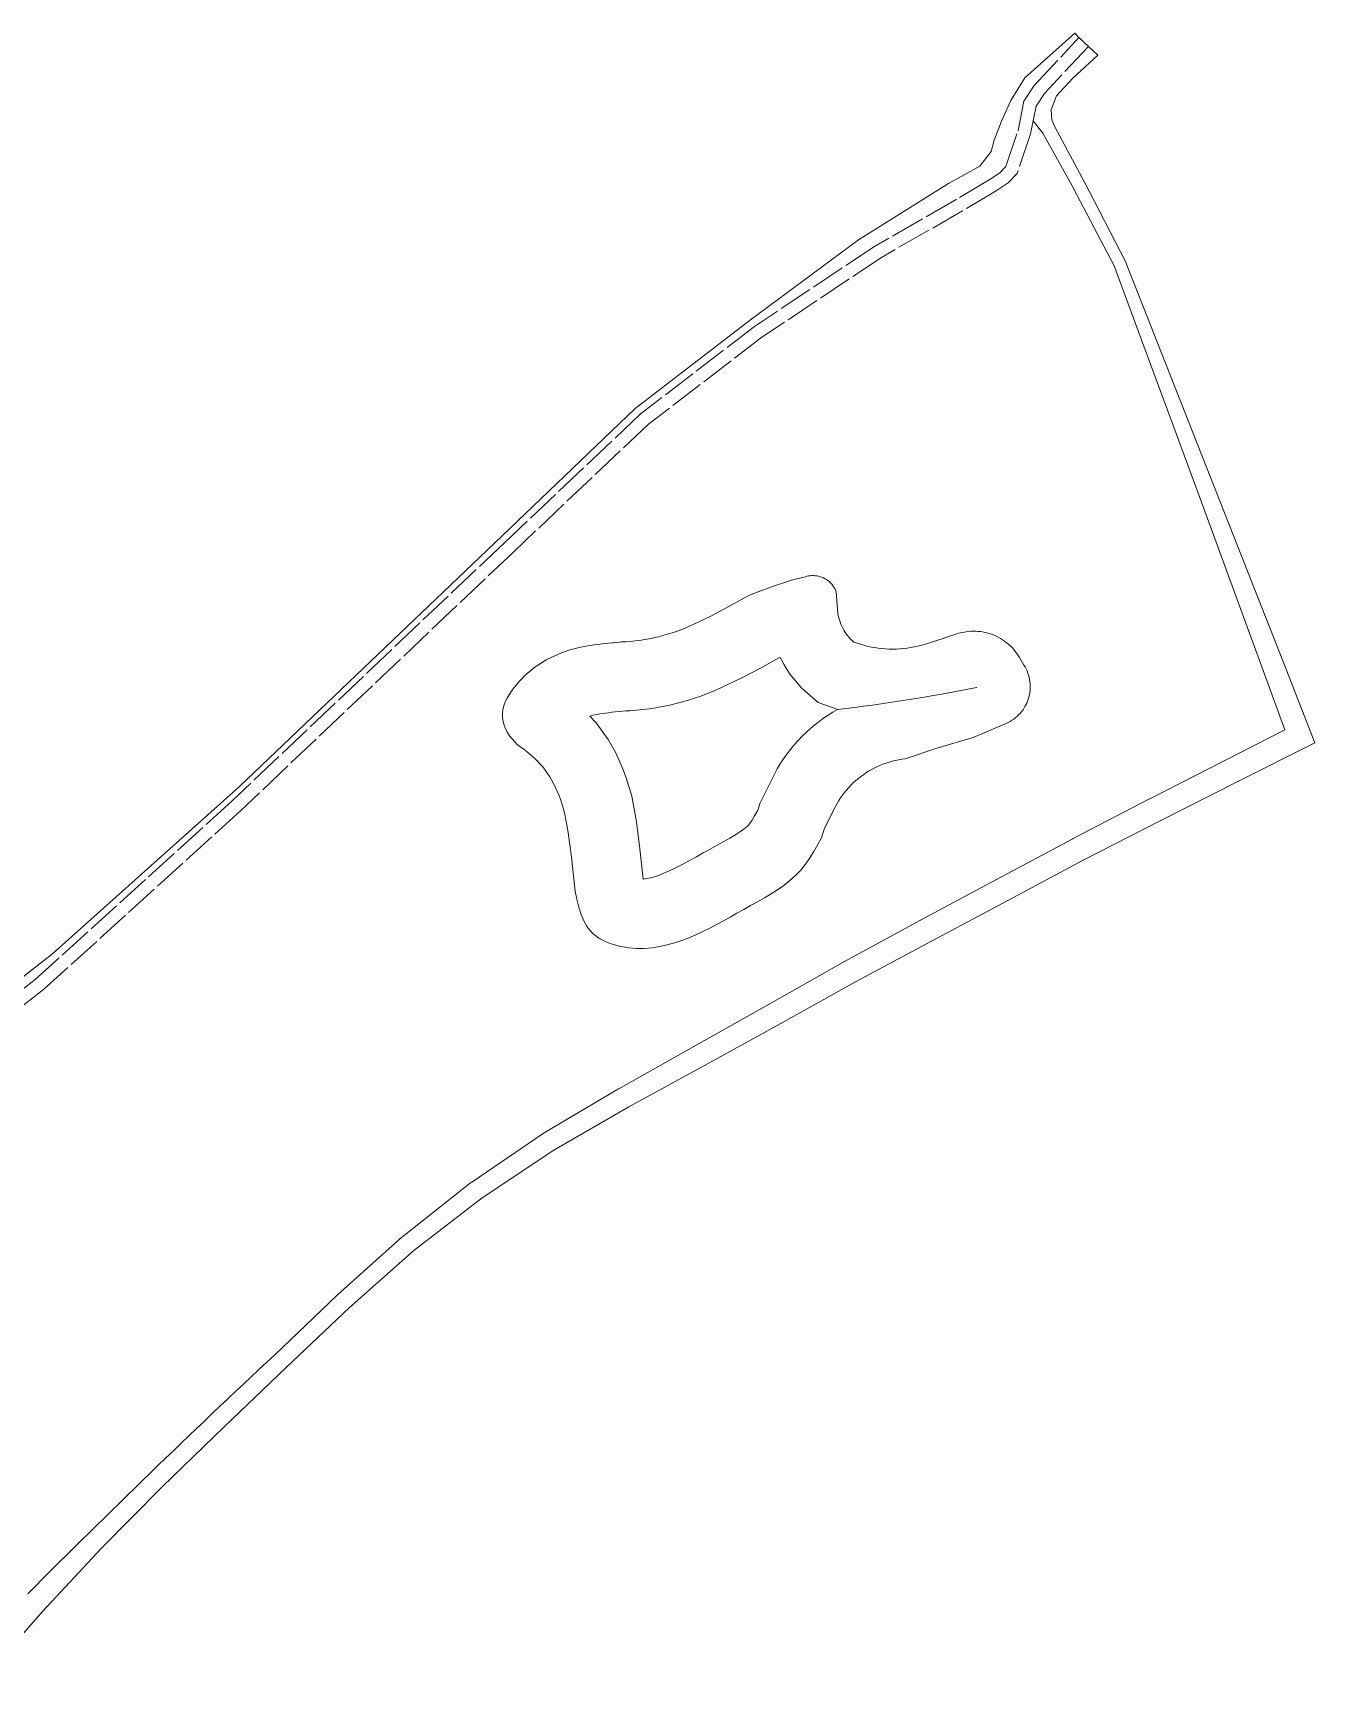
# Model space of a CAD drawing. Header units: metres. Extents: x 150516 to 150824, y 200666 to 200974.
# Drawn here: x 150749.5 to 150823.7, y 200879.3 to 200974.4 of the extents above; entities that cross this region are included whole.
import ezdxf

# ---------------------------------------------------------------- set-up
doc = ezdxf.new("R2010")
doc.units = ezdxf.units.M
doc.linetypes.add('DASHED', pattern=[2.25, 2, -0.25])
doc.linetypes.add('TALUD-L', pattern=[2.001, 0.02001, 1.96098, 0.02001])
for name, color, linetype in [('N-WE-VH-VERHARDING_HALFVERHARDING_GRIND-G-_', 7, 'Continuous'), ('N-WE-WH-WATERBODEM-G-_', 7, 'Continuous'), ('WTO3', 7, 'Continuous'), ('WTO4', 7, 'Continuous')]:
    doc.layers.add(name, color=color, linetype=linetype)

# ---------------------------------------------------------------- blocks, each defined once
blk = doc.blocks.new('INVISIBLE')
at = {"color": 0, "linetype": 'Continuous', "lineweight": 9}
for p, q in [((-0.0125, 0), (0.0125, 0)), ((0, -0.0125), (0, 0.0125))]:
    blk.add_line(p, q, dxfattribs=at)

msp = doc.modelspace()

# ---------------------------------------------------------------- linework, layer by layer
at = {"layer": 'N-WE-WH-WATERBODEM-G-_', "color": 96, "linetype": 'Continuous', "lineweight": 9}
for p, q in [((150810.05, 200974.165, 17.458), (150809.819, 200974.422, 18.176)), ((150810.597, 200973.653, 17.457), (150810.05, 200974.165, 17.458)), ((150811.149, 200973.137, 18.221), (150810.597, 200973.653, 17.457)), ((150807.96, 200968.627, 17.58), (150807.398, 200969.349, 17.587)), ((150809.747, 200965.403, 17.58), (150807.96, 200968.627, 17.58)), ((150812.088, 200960.945, 17.58), (150809.741, 200965.414, 17.58)), ((150809.741, 200965.414, 17.58), (150809.747, 200965.403, 17.58)), ((150810.396, 200965.75, 18.191), (150812.72, 200961.227, 18.153)), ((150812.72, 200961.227, 18.153), (150814.555, 200956.576, 18.24)), ((150813.816, 200956.284, 17.58), (150812.088, 200960.945, 17.58)), ((150814.555, 200956.576, 18.24), (150816.391, 200951.925, 18.331)), ((150815.549, 200951.593, 17.58), (150813.816, 200956.284, 17.58)), ((150816.391, 200951.925, 18.331), (150818.226, 200947.274, 18.424)), ((150817.28, 200946.901, 17.58), (150815.549, 200951.593, 17.58)), ((150819.011, 200942.209, 17.58), (150817.28, 200946.901, 17.58)), ((150818.226, 200947.274, 18.424), (150820.062, 200942.624, 18.518)), ((150820.723, 200937.509, 17.58), (150819.011, 200942.209, 17.58)), ((150820.062, 200942.624, 18.518), (150821.898, 200937.973, 18.628)), ((150821.974, 200934.079, 17.58), (150820.722, 200937.512, 17.58)), ((150820.722, 200937.512, 17.58), (150820.723, 200937.509, 17.58)), ((150821.898, 200937.973, 18.628), (150823.719, 200933.327, 18.727)), ((150814.153, 200930.086, 17.54), (150821.974, 200934.079, 17.58)), ((150823.719, 200933.327, 18.727), (150819.253, 200931.08, 18.73)), ((150819.253, 200931.08, 18.73), (150814.79, 200928.825, 18.713)), ((150809.709, 200927.779, 17.54), (150814.146, 200930.083, 17.54)), ((150814.146, 200930.083, 17.54), (150814.153, 200930.086, 17.54)), ((150814.79, 200928.825, 18.713), (150810.341, 200926.546, 18.689)), ((150805.281, 200925.411, 17.54), (150809.69, 200927.768, 17.54)), ((150809.69, 200927.768, 17.54), (150809.709, 200927.779, 17.54)), ((150810.341, 200926.546, 18.689), (150805.927, 200924.196, 18.682)), ((150800.871, 200923.053, 17.54), (150805.281, 200925.411, 17.54)), ((150805.927, 200924.196, 18.682), (150801.514, 200921.846, 18.675)), ((150796.474, 200920.658, 17.54), (150800.865, 200923.05, 17.54)), ((150800.865, 200923.05, 17.54), (150800.871, 200923.053, 17.54)), ((150801.514, 200921.846, 18.675), (150797.113, 200919.474, 18.657)), ((150750.619, 200921.115, 17.702), (150746.313, 200917.762, 17.709)), ((150792.106, 200918.199, 17.54), (150796.463, 200920.652, 17.54)), ((150796.463, 200920.652, 17.54), (150796.474, 200920.658, 17.54)), ((150797.113, 200919.474, 18.657), (150792.734, 200917.06, 18.62)), ((150787.749, 200915.747, 17.54), (150792.106, 200918.199, 17.54)), ((150792.734, 200917.06, 18.62), (150788.356, 200914.646, 18.583)), ((150783.391, 200913.297, 17.54), (150787.75, 200915.747, 17.54)), ((150787.75, 200915.747, 17.54), (150787.749, 200915.747, 17.54)), ((150788.356, 200914.646, 18.583), (150783.974, 200912.236, 18.545)), ((150779.07, 200910.737, 17.54), (150783.371, 200913.286, 17.54)), ((150783.371, 200913.286, 17.54), (150783.391, 200913.297, 17.54)), ((150783.974, 200912.236, 18.545), (150779.641, 200909.744, 18.491)), ((150779.007, 200910.699, 17.54), (150779.07, 200910.737, 17.54)), ((150774.878, 200907.88, 17.54), (150779.007, 200910.699, 17.54)), ((150779.641, 200909.744, 18.491), (150775.477, 200906.979, 18.439)), ((150774.816, 200907.836, 17.54), (150774.878, 200907.88, 17.54)), ((150770.891, 200904.742, 17.54), (150774.816, 200907.836, 17.54)), ((150775.477, 200906.979, 18.439), (150771.521, 200903.925, 18.397)), ((150767.108, 200901.365, 17.54), (150770.836, 200904.697, 17.54)), ((150770.836, 200904.697, 17.54), (150770.891, 200904.742, 17.54)), ((150771.521, 200903.925, 18.397), (150767.783, 200900.605, 18.384)), ((150763.465, 200897.893, 17.54), (150767.084, 200901.343, 17.54)), ((150767.084, 200901.343, 17.54), (150767.108, 200901.365, 17.54)), ((150767.783, 200900.605, 18.384), (150764.154, 200897.166, 18.371)), ((150763.464, 200897.891, 17.54), (150763.465, 200897.893, 17.54)), ((150764.154, 200897.166, 18.371), (150760.531, 200893.72, 18.383)), ((150760.531, 200893.72, 18.383), (150756.94, 200890.241, 18.397)), ((150756.94, 200890.241, 18.397), (150753.427, 200886.683, 18.412)), ((150753.427, 200886.683, 18.412), (150750.021, 200883.023, 18.429)), ((150750.021, 200883.023, 18.429), (150746.709, 200879.279, 18.447))]:
    msp.add_line(p, q, dxfattribs=at)
at = {"layer": 'N-WE-WH-WATERBODEM-G-_', "color": 150, "linetype": 'Continuous', "lineweight": 0}
msp.add_lwpolyline([(150783.812, 200935.173), (150783.616, 200935.154), (150783.395, 200935.133), (150783.185, 200935.112), (150782.986, 200935.091), (150782.797, 200935.069), (150782.619, 200935.046), (150782.452, 200935.023), (150782.297, 200934.998), (150782.152, 200934.972), (150782.02, 200934.945), (150781.898, 200934.917), (150781.788, 200934.889), (150781.718, 200934.869), (150782.088, 200934.481), (150782.776, 200933.51), (150783.216, 200932.736), (150783.605, 200931.865), (150783.826, 200931.305), (150784.142, 200930.235), (150784.422, 200928.748), (150784.623, 200927.178), (150784.815, 200925.428), (150784.836, 200925.43), (150785.02, 200925.459), (150785.228, 200925.505), (150785.456, 200925.568), (150785.7, 200925.649), (150785.96, 200925.749), (150786.237, 200925.866), (150786.531, 200926.003), (150786.844, 200926.159), (150787.175, 200926.332), (150787.525, 200926.522), (150787.894, 200926.727), (150788.282, 200926.946), (150788.69, 200927.174), (150789.099, 200927.4), (150789.483, 200927.612), (150789.827, 200927.806), (150790.126, 200927.984), (150790.38, 200928.145), (150790.584, 200928.287), (150790.738, 200928.408), (150790.846, 200928.505), (150790.921, 200928.584), (150791.003, 200928.686), (150791.118, 200928.852), (150791.265, 200929.089), (150791.439, 200929.393), (150791.451, 200929.413), (150791.574, 200929.803), (150792.272, 200931.244), (150792.41, 200931.516), (150792.575, 200931.814), (150792.751, 200932.105), (150792.938, 200932.391), (150793.135, 200932.669), (150793.342, 200932.939), (150793.559, 200933.202), (150793.785, 200933.457), (150794.021, 200933.703), (150794.264, 200933.938), (150794.503, 200934.154), (150794.747, 200934.36), (150794.998, 200934.557), (150795.256, 200934.746), (150795.521, 200934.925), (150795.791, 200935.096), (150796.062, 200935.254), (150796.033, 200935.263), (150795.749, 200935.36), (150794.937, 200935.656), (150794.199, 200936.308), (150793.964, 200936.536), (150793.741, 200936.776), (150793.53, 200937.026), (150793.332, 200937.286), (150793.146, 200937.556), (150792.974, 200937.834), (150792.816, 200938.121), (150792.741, 200938.274), (150792.674, 200938.247), (150791.637, 200937.675), (150790.516, 200937.079), (150789.392, 200936.549), (150789.091, 200936.412), (150788.765, 200936.272), (150788.434, 200936.14), (150788.083, 200936.009), (150787.727, 200935.888), (150787.368, 200935.775), (150787.006, 200935.672), (150786.641, 200935.578), (150786.275, 200935.493), (150785.906, 200935.418), (150785.536, 200935.352), (150785.164, 200935.295), (150784.79, 200935.249), (150784.416, 200935.212), (150784.041, 200935.184)], close=True, dxfattribs=at)
at = {"layer": 'N-WE-WH-WATERBODEM-G-_', "color": 7, "linetype": 'Continuous', "lineweight": 5}
msp.add_polyline3d([(150746.709, 200879.279, 18.221), (150750.021, 200883.023, 18.221), (150753.427, 200886.683, 18.221), (150756.94, 200890.241, 18.221), (150760.531, 200893.72, 18.221), (150764.154, 200897.166, 18.221), (150767.783, 200900.605, 18.221), (150771.521, 200903.925, 18.221), (150775.477, 200906.979, 18.221), (150779.641, 200909.744, 18.221), (150783.974, 200912.236, 18.221), (150788.356, 200914.646, 18.221), (150792.734, 200917.06, 18.221), (150797.113, 200919.474, 18.221), (150801.514, 200921.846, 18.221), (150805.927, 200924.196, 18.221), (150810.341, 200926.546, 18.221), (150814.79, 200928.825, 18.221), (150819.253, 200931.08, 18.221), (150823.719, 200933.327, 18.221), (150821.898, 200937.973, 18.221), (150820.062, 200942.624, 18.221), (150818.226, 200947.274, 18.221), (150816.391, 200951.925, 18.221), (150814.555, 200956.576, 18.221), (150812.72, 200961.227, 18.221), (150810.396, 200965.75, 18.221), (150808.659, 200969.001, 18.221), (150808.478, 200969.394, 18.221), (150808.445, 200969.985, 18.221), (150808.742, 200970.79, 18.221), (150809.696, 200971.818, 18.221), (150811.149, 200973.137, 18.221), (150811.149, 200973.137, 18.221), (150810.597, 200973.653, 18.221), (150810.05, 200974.165, 18.221), (150809.819, 200974.422, 18.221), (150806.923, 200971.829, 18.221), (150806.099, 200970.526, 18.221), (150805.565, 200969.316, 18.221), (150805.142, 200968.226, 18.221), (150804.968, 200967.56, 18.221), (150804.315, 200966.718, 18.221), (150802.487, 200965.721, 18.221), (150797.274, 200962.446, 18.221), (150791.033, 200957.818, 18.221), (150784.352, 200952.684, 18.221), (150776.612, 200945.283, 18.221), (150761.43, 200930.785, 18.221), (150750.619, 200921.115, 18.221), (150746.313, 200917.762, 18.221)], dxfattribs=at)
at = {"layer": 'N-WE-WH-WATERBODEM-G-_', "color": 1, "linetype": 'Continuous', "lineweight": 0}
msp.add_polyline3d([(150783.691, 200939.18, 17.464), (150783.462, 200939.158, 17.463), (150783.233, 200939.136, 17.461), (150783.09, 200939.122, 17.46), (150783.003, 200939.114, 17.46), (150782.773, 200939.091, 17.46), (150782.544, 200939.066, 17.459), (150782.314, 200939.04, 17.459), (150782.085, 200939.011, 17.459), (150781.857, 200938.978, 17.458), (150781.629, 200938.942, 17.458), (150781.403, 200938.901, 17.458), (150781.177, 200938.856, 17.458), (150780.953, 200938.804, 17.457), (150780.73, 200938.747, 17.457), (150780.509, 200938.683, 17.457), (150780.29, 200938.611, 17.457), (150780.073, 200938.532, 17.457), (150779.858, 200938.445, 17.457), (150779.647, 200938.351, 17.457), (150779.438, 200938.25, 17.457), (150779.234, 200938.142, 17.456), (150779.034, 200938.027, 17.456), (150778.839, 200937.905, 17.457), (150778.648, 200937.777, 17.457), (150778.591, 200937.735, 17.457), (150778.463, 200937.642, 17.456), (150778.284, 200937.501, 17.454), (150778.11, 200937.353, 17.453), (150777.941, 200937.198, 17.452), (150777.777, 200937.036, 17.45), (150777.618, 200936.866, 17.449), (150777.464, 200936.688, 17.448), (150777.315, 200936.502, 17.447), (150777.173, 200936.309, 17.446), (150777.042, 200936.109, 17.445), (150776.925, 200935.902, 17.444), (150776.824, 200935.689, 17.444), (150776.745, 200935.472, 17.443), (150776.688, 200935.249, 17.443), (150776.659, 200935.023, 17.443), (150776.66, 200934.794, 17.444), (150776.692, 200934.565, 17.444), (150776.751, 200934.34, 17.445), (150776.837, 200934.126, 17.446), (150776.946, 200933.925, 17.448), (150777.074, 200933.734, 17.449), (150777.215, 200933.552, 17.451), (150777.366, 200933.374, 17.453), (150777.521, 200933.2, 17.454), (150777.989, 200932.885, 17.459), (150778.537, 200932.409, 17.465), (150778.993, 200931.931, 17.47), (150779.397, 200931.361, 17.474), (150779.642, 200930.928, 17.477), (150779.916, 200930.315, 17.481), (150780.04, 200930.002, 17.482), (150780.249, 200929.295, 17.485), (150780.469, 200928.123, 17.489), (150780.651, 200926.705, 17.493), (150780.848, 200924.91, 17.498), (150780.87, 200924.731, 17.498), (150780.968, 200924.267, 17.5), (150781.078, 200923.812, 17.502), (150781.213, 200923.376, 17.504), (150781.386, 200922.97, 17.506), (150781.541, 200922.715, 17.508), (150781.609, 200922.602, 17.508), (150781.894, 200922.283, 17.51), (150782.243, 200922.017, 17.511), (150782.641, 200921.803, 17.513), (150783.071, 200921.638, 17.514), (150783.519, 200921.52, 17.515), (150783.971, 200921.446, 17.516), (150784.423, 200921.413, 17.517), (150784.873, 200921.418, 17.518), (150785.32, 200921.457, 17.518), (150785.761, 200921.526, 17.519), (150786.197, 200921.622, 17.519), (150786.625, 200921.741, 17.52), (150787.044, 200921.881, 17.52), (150787.457, 200922.038, 17.52), (150787.864, 200922.211, 17.52), (150788.265, 200922.398, 17.52), (150788.663, 200922.596, 17.521), (150789.058, 200922.803, 17.521), (150789.452, 200923.017, 17.521), (150789.846, 200923.236, 17.521), (150790.24, 200923.457, 17.521), (150790.635, 200923.679, 17.521), (150791.034, 200923.899, 17.521), (150791.433, 200924.12, 17.521), (150791.829, 200924.343, 17.521), (150792.219, 200924.574, 17.521), (150792.598, 200924.815, 17.521), (150792.963, 200925.07, 17.52), (150793.31, 200925.342, 17.52), (150793.637, 200925.635, 17.52), (150793.938, 200925.952, 17.519), (150794.212, 200926.294, 17.519), (150794.464, 200926.658, 17.518), (150794.7, 200927.039, 17.517), (150794.924, 200927.429, 17.516), (150795.143, 200927.826, 17.516), (150795.241, 200928.135, 17.515), (150795.3, 200928.318, 17.515), (150795.856, 200929.468, 17.521), (150795.944, 200929.641, 17.522), (150796.038, 200929.81, 17.523), (150796.138, 200929.976, 17.524), (150796.244, 200930.138, 17.525), (150796.356, 200930.296, 17.526), (150796.474, 200930.449, 17.528), (150796.597, 200930.599, 17.529), (150796.677, 200930.689, 17.529), (150796.725, 200930.743, 17.529), (150796.859, 200930.883, 17.529), (150796.998, 200931.018, 17.529), (150797.133, 200931.14, 17.529), (150797.272, 200931.257, 17.529), (150797.414, 200931.369, 17.529), (150797.561, 200931.476, 17.529), (150797.711, 200931.578, 17.529), (150797.865, 200931.674, 17.529), (150798.021, 200931.766, 17.529), (150798.181, 200931.852, 17.529), (150798.351, 200931.935, 17.529), (150798.523, 200932.013, 17.529), (150798.698, 200932.084, 17.529), (150798.875, 200932.149, 17.529), (150799.055, 200932.207, 17.529), (150799.236, 200932.259, 17.529), (150799.42, 200932.304, 17.529), (150799.605, 200932.343, 17.529), (150799.791, 200932.375, 17.529), (150799.978, 200932.401, 17.529), (150801.818, 200933.016, 17.53), (150803.914, 200933.628, 17.531), (150805.61, 200934.352, 17.531), (150805.826, 200934.444, 17.532), (150805.944, 200934.499, 17.532), (150806.06, 200934.56, 17.532), (150806.172, 200934.628, 17.533), (150806.279, 200934.702, 17.533), (150806.383, 200934.782, 17.534), (150806.482, 200934.867, 17.534), (150806.576, 200934.958, 17.534), (150806.64, 200935.027, 17.535), (150806.701, 200935.099, 17.535), (150806.758, 200935.17, 17.535), (150806.811, 200935.243, 17.535), (150806.862, 200935.318, 17.536), (150806.923, 200935.418, 17.536), (150806.979, 200935.521, 17.536), (150807.029, 200935.626, 17.537), (150807.075, 200935.735, 17.537), (150807.117, 200935.854, 17.537), (150807.154, 200935.976, 17.537), (150807.183, 200936.1, 17.537), (150807.206, 200936.226, 17.538), (150807.221, 200936.352, 17.538), (150807.23, 200936.479, 17.538), (150807.232, 200936.608, 17.538), (150807.226, 200936.736, 17.538), (150807.214, 200936.865, 17.538), (150807.194, 200936.992, 17.538), (150807.167, 200937.118, 17.538), (150807.133, 200937.242, 17.538), (150807.093, 200937.364, 17.538), (150807.045, 200937.484, 17.538), (150806.992, 200937.601, 17.538), (150806.931, 200937.715, 17.538), (150806.865, 200937.825, 17.538), (150806.606, 200938.265, 17.537), (150806.531, 200938.386, 17.537), (150806.45, 200938.504, 17.537), (150806.363, 200938.618, 17.536), (150806.272, 200938.728, 17.536), (150806.175, 200938.834, 17.536), (150806.074, 200938.935, 17.536), (150805.968, 200939.031, 17.535), (150805.858, 200939.122, 17.535), (150805.744, 200939.209, 17.535), (150805.625, 200939.289, 17.534), (150805.504, 200939.364, 17.534), (150805.379, 200939.434, 17.534), (150805.25, 200939.497, 17.533), (150805.119, 200939.555, 17.533), (150804.986, 200939.607, 17.532), (150804.856, 200939.65, 17.532), (150804.724, 200939.688, 17.532), (150804.591, 200939.72, 17.531), (150804.456, 200939.745, 17.531), (150804.32, 200939.765, 17.53), (150804.185, 200939.779, 17.53), (150804.05, 200939.787, 17.529), (150803.914, 200939.789, 17.529), (150803.779, 200939.785, 17.528), (150803.643, 200939.775, 17.528), (150803.509, 200939.759, 17.527), (150803.398, 200939.741, 17.527), (150803.288, 200939.719, 17.527), (150803.183, 200939.695, 17.526), (150803.079, 200939.667, 17.526), (150802.976, 200939.635, 17.525), (150802.445, 200939.46, 17.523), (150802.293, 200939.411, 17.523), (150801.277, 200939.076, 17.523), (150801.087, 200939.017, 17.523), (150800.895, 200938.963, 17.523), (150800.702, 200938.916, 17.523), (150800.507, 200938.874, 17.523), (150800.311, 200938.839, 17.523), (150800.103, 200938.808, 17.523), (150799.894, 200938.784, 17.523), (150799.684, 200938.767, 17.523), (150799.474, 200938.756, 17.523), (150799.263, 200938.753, 17.522), (150799.053, 200938.756, 17.522), (150798.843, 200938.766, 17.522), (150798.633, 200938.783, 17.522), (150798.424, 200938.807, 17.522), (150798.228, 200938.835, 17.522), (150798.034, 200938.87, 17.522), (150797.84, 200938.911, 17.521), (150797.648, 200938.957, 17.521), (150797.457, 200939.009, 17.521), (150797.268, 200939.068, 17.521), (150797.081, 200939.131, 17.521), (150797.018, 200939.155, 17.521), (150796.92, 200939.241, 17.52), (150796.826, 200939.333, 17.52), (150796.736, 200939.429, 17.52), (150796.652, 200939.53, 17.52), (150796.572, 200939.634, 17.52), (150796.497, 200939.742, 17.52), (150796.428, 200939.854, 17.519), (150796.365, 200939.969, 17.519), (150796.307, 200940.087, 17.519), (150796.257, 200940.204, 17.519), (150796.212, 200940.323, 17.519), (150796.173, 200940.445, 17.519), (150796.139, 200940.568, 17.519), (150796.112, 200940.693, 17.518), (150796.09, 200940.819, 17.518), (150795.99, 200942.067, 17.517), (150795.952, 200942.161, 17.517), (150795.907, 200942.252, 17.517), (150795.856, 200942.34, 17.517), (150795.798, 200942.424, 17.516), (150795.735, 200942.504, 17.516), (150795.667, 200942.579, 17.516), (150795.593, 200942.649, 17.516), (150795.515, 200942.713, 17.516), (150795.432, 200942.772, 17.516), (150795.345, 200942.825, 17.516), (150795.255, 200942.871, 17.516), (150795.162, 200942.911, 17.516), (150795.066, 200942.945, 17.515), (150794.968, 200942.971, 17.515), (150794.868, 200942.99, 17.515), (150794.767, 200943.003, 17.515), (150794.666, 200943.008, 17.515), (150794.565, 200943.006, 17.515), (150794.474, 200942.998, 17.515), (150794.384, 200942.984, 17.515), (150794.295, 200942.965, 17.515), (150794.207, 200942.94, 17.515), (150794.121, 200942.909, 17.515), (150793.393, 200942.738, 17.515), (150792.583, 200942.477, 17.514), (150792.305, 200942.376, 17.514), (150791.464, 200942.069, 17.514), (150790.973, 200941.878, 17.514), (150790.643, 200941.695, 17.514), (150789.731, 200941.191, 17.507), (150788.723, 200940.656, 17.5), (150787.708, 200940.177, 17.492), (150787.473, 200940.07, 17.49), (150787.236, 200939.968, 17.488), (150786.996, 200939.873, 17.487), (150786.74, 200939.777, 17.485), (150786.481, 200939.689, 17.483), (150786.219, 200939.607, 17.481), (150785.956, 200939.532, 17.479), (150785.691, 200939.463, 17.478), (150785.424, 200939.402, 17.476), (150785.156, 200939.347, 17.474), (150784.887, 200939.299, 17.472), (150784.616, 200939.258, 17.47), (150784.345, 200939.224, 17.468), (150784.072, 200939.197, 17.467), (150783.799, 200939.177, 17.465), (150783.526, 200939.164, 17.463)], dxfattribs=at)
at = {"layer": 'N-WE-WH-WATERBODEM-G-_', "color": 150, "linetype": 'Continuous', "lineweight": 0}
msp.add_arc((150783.363, 201042.014, 16.5), 107.513, 276.78362, 281.12507, dxfattribs=at)
at = {"layer": 'N-WE-WH-WATERBODEM-G-_', "color": 96, "linetype": 'Continuous', "lineweight": 9}
msp.add_arc((151140.546, 200493.863, 17.54), 552.657, 133.02424, 135.08737, dxfattribs=at)
at = {"layer": 'WTO3', "color": 52, "linetype": 'DASHED', "lineweight": 9}
for p, q in [((150807.457, 200971.393, 17.574), (150810.05, 200974.165, 17.458)), ((150810.597, 200973.653, 17.457), (150808.049, 200970.927, 17.574)), ((150806.86, 200970.487, 17.634), (150807.457, 200971.393, 17.574)), ((150808.049, 200970.927, 17.574), (150807.567, 200970.196, 17.634)), ((150806.52, 200968.783, 17.546), (150806.86, 200970.487, 17.634)), ((150807.567, 200970.196, 17.634), (150807.398, 200969.349, 17.587)), ((150805.81, 200966.692, 17.584), (150806.52, 200968.783, 17.546)), ((150807.398, 200969.349, 17.587), (150807.246, 200968.588, 17.546)), ((150807.246, 200968.588, 17.546), (150806.466, 200966.289, 17.584)), ((150804.858, 200965.921, 17.597), (150802.936, 200964.777, 17.562)), ((150805.462, 200966.337, 17.632), (150804.858, 200965.921, 17.597)), ((150805.462, 200966.337, 17.632), (150805.81, 200966.692, 17.584)), ((150806.466, 200966.289, 17.584), (150805.946, 200965.76, 17.632)), ((150805.263, 200965.289, 17.597), (150803.314, 200964.129, 17.562)), ((150805.946, 200965.76, 17.632), (150805.263, 200965.289, 17.597)), ((150802.936, 200964.777, 17.562), (150798.214, 200962.071, 17.431)), ((150803.314, 200964.129, 17.562), (150798.609, 200961.433, 17.431)), ((150798.214, 200962.071, 17.431), (150791.252, 200957.428, 17.499)), ((150798.609, 200961.433, 17.431), (150791.689, 200956.818, 17.499)), ((150791.252, 200957.428, 17.499), (150784.63, 200952.346, 17.5)), ((150791.689, 200956.818, 17.499), (150785.117, 200951.775, 17.5)), ((150784.63, 200952.346, 17.5), (150776.772, 200944.913, 17.434)), ((150785.117, 200951.775, 17.5), (150777.288, 200944.368, 17.434)), ((150776.772, 200944.913, 17.434), (150760.975, 200929.937, 17.314)), ((150777.288, 200944.368, 17.434), (150761.485, 200929.387, 17.314)), ((150760.975, 200929.937, 17.314), (150749.595, 200919.609, 17.326)), ((150761.485, 200929.387, 17.314), (150750.077, 200919.034, 17.326)), ((150749.595, 200919.609, 17.326), (150747.815, 200918.233, 17.266)), ((150750.077, 200919.034, 17.326), (150748.273, 200917.639, 17.266))]:
    msp.add_line(p, q, dxfattribs=at)
at = {"layer": 'WTO4', "color": 94, "linetype": 'TALUD-L', "lineweight": 9}
for points in [[(150809.819, 200974.422, 18.176), (150806.923, 200971.829, 18.22)], [(150811.149, 200973.137, 18.221), (150809.696, 200971.818, 18.205), (150808.742, 200970.79, 18.179), (150808.445, 200969.985, 18.167), (150808.478, 200969.394, 18.152), (150808.659, 200969.001, 18.238), (150810.396, 200965.75, 18.193)], [(150805.142, 200968.226, 18.284), (150805.565, 200969.316, 18.31), (150806.099, 200970.526, 18.259), (150806.923, 200971.829, 18.22)], [(150805.142, 200968.226, 18.284), (150804.968, 200967.56, 18.343), (150804.315, 200966.718, 18.247), (150802.487, 200965.721, 18.25)], [(150802.487, 200965.721, 18.25), (150797.274, 200962.446, 18.138), (150791.033, 200957.818, 17.925), (150784.352, 200952.684, 17.95)], [(150784.352, 200952.684, 17.95), (150776.612, 200945.283, 17.816), (150761.43, 200930.785, 17.697), (150750.619, 200921.115, 17.702)]]:
    msp.add_polyline3d(points, dxfattribs=at)

# ---------------------------------------------------------------- block references
at = {"layer": 'N-WE-VH-VERHARDING_HALFVERHARDING_GRIND-G-_', "color": 7, "linetype": 'Continuous', "lineweight": 9}
msp.add_blockref('INVISIBLE', (150807.398, 200969.349, 17.587), dxfattribs=at)
at = {"layer": 'N-WE-WH-WATERBODEM-G-_', "color": 96, "linetype": 'Continuous', "lineweight": 9}
for p in [(150809.819, 200974.422, 18.176), (150810.05, 200974.165, 17.458), (150810.597, 200973.653, 17.457), (150811.149, 200973.137, 18.221), (150807.96, 200968.627, 17.58), (150809.741, 200965.414, 17.58), (150809.747, 200965.403, 17.58), (150810.396, 200965.75, 18.191), (150812.72, 200961.227, 18.153), (150812.088, 200960.945, 17.58), (150814.555, 200956.576, 18.24), (150813.816, 200956.284, 17.58), (150816.391, 200951.925, 18.331), (150815.549, 200951.593, 17.58), (150817.28, 200946.901, 17.58), (150818.226, 200947.274, 18.424), (150819.011, 200942.209, 17.58), (150820.062, 200942.624, 18.518), (150820.722, 200937.512, 17.58), (150820.723, 200937.509, 17.58), (150821.898, 200937.973, 18.628), (150821.974, 200934.079, 17.58), (150823.719, 200933.327, 18.727), (150819.253, 200931.08, 18.73), (150814.146, 200930.083, 17.54), (150814.153, 200930.086, 17.54), (150814.79, 200928.825, 18.713), (150809.69, 200927.768, 17.54), (150809.709, 200927.779, 17.54), (150810.341, 200926.546, 18.689), (150805.281, 200925.411, 17.54), (150805.927, 200924.196, 18.682), (150800.865, 200923.05, 17.54), (150800.871, 200923.053, 17.54), (150801.514, 200921.846, 18.675), (150750.619, 200921.115, 17.702), (150796.463, 200920.652, 17.54), (150796.474, 200920.658, 17.54), (150797.113, 200919.474, 18.657), (150792.106, 200918.199, 17.54), (150792.734, 200917.06, 18.62), (150787.749, 200915.747, 17.54), (150787.75, 200915.747, 17.54), (150788.356, 200914.646, 18.583), (150783.371, 200913.286, 17.54), (150783.391, 200913.297, 17.54), (150783.974, 200912.236, 18.545), (150779.07, 200910.737, 17.54), (150779.007, 200910.699, 17.54), (150779.641, 200909.744, 18.491), (150774.878, 200907.88, 17.54), (150774.816, 200907.836, 17.54), (150775.477, 200906.979, 18.439), (150770.836, 200904.697, 17.54), (150770.891, 200904.742, 17.54), (150771.521, 200903.925, 18.397), (150767.084, 200901.343, 17.54), (150767.108, 200901.365, 17.54), (150767.783, 200900.605, 18.384), (150763.464, 200897.891, 17.54), (150763.465, 200897.893, 17.54), (150764.154, 200897.166, 18.371), (150760.531, 200893.72, 18.383), (150756.94, 200890.241, 18.397), (150753.427, 200886.683, 18.412), (150750.021, 200883.023, 18.429)]:
    msp.add_blockref('INVISIBLE', p, dxfattribs=at)
at = {"layer": 'N-WE-WH-WATERBODEM-G-_', "color": 150, "linetype": 'Continuous', "lineweight": 9}
for p in [(150804.107, 200936.521, 16.5), (150796.062, 200935.254, 16.5)]:
    msp.add_blockref('INVISIBLE', p, dxfattribs=at)
at = {"layer": 'WTO3', "color": 7, "linetype": 'Continuous', "lineweight": 9}
for p in [(150807.457, 200971.393, 17.574), (150806.86, 200970.487, 17.634), (150806.52, 200968.783, 17.546), (150804.858, 200965.921, 17.597), (150805.462, 200966.337, 17.632), (150805.81, 200966.692, 17.584), (150802.936, 200964.777, 17.562), (150798.214, 200962.071, 17.431), (150791.252, 200957.428, 17.499), (150784.63, 200952.346, 17.5), (150776.772, 200944.913, 17.434), (150760.975, 200929.937, 17.314), (150749.595, 200919.609, 17.326)]:
    msp.add_blockref('INVISIBLE', p, dxfattribs=at)
at = {"layer": 'WTO3', "color": 52, "linetype": 'Continuous', "lineweight": 9}
for p in [(150808.049, 200970.927, 17.574), (150807.567, 200970.196, 17.634), (150807.246, 200968.588, 17.546), (150806.466, 200966.289, 17.584), (150805.263, 200965.289, 17.597), (150805.946, 200965.76, 17.632), (150803.314, 200964.129, 17.562), (150798.609, 200961.433, 17.431), (150791.689, 200956.818, 17.499), (150785.117, 200951.775, 17.5), (150777.288, 200944.368, 17.434), (150761.485, 200929.387, 17.314), (150750.077, 200919.034, 17.326)]:
    msp.add_blockref('INVISIBLE', p, dxfattribs=at)

doc.saveas('drawing.dxf')
